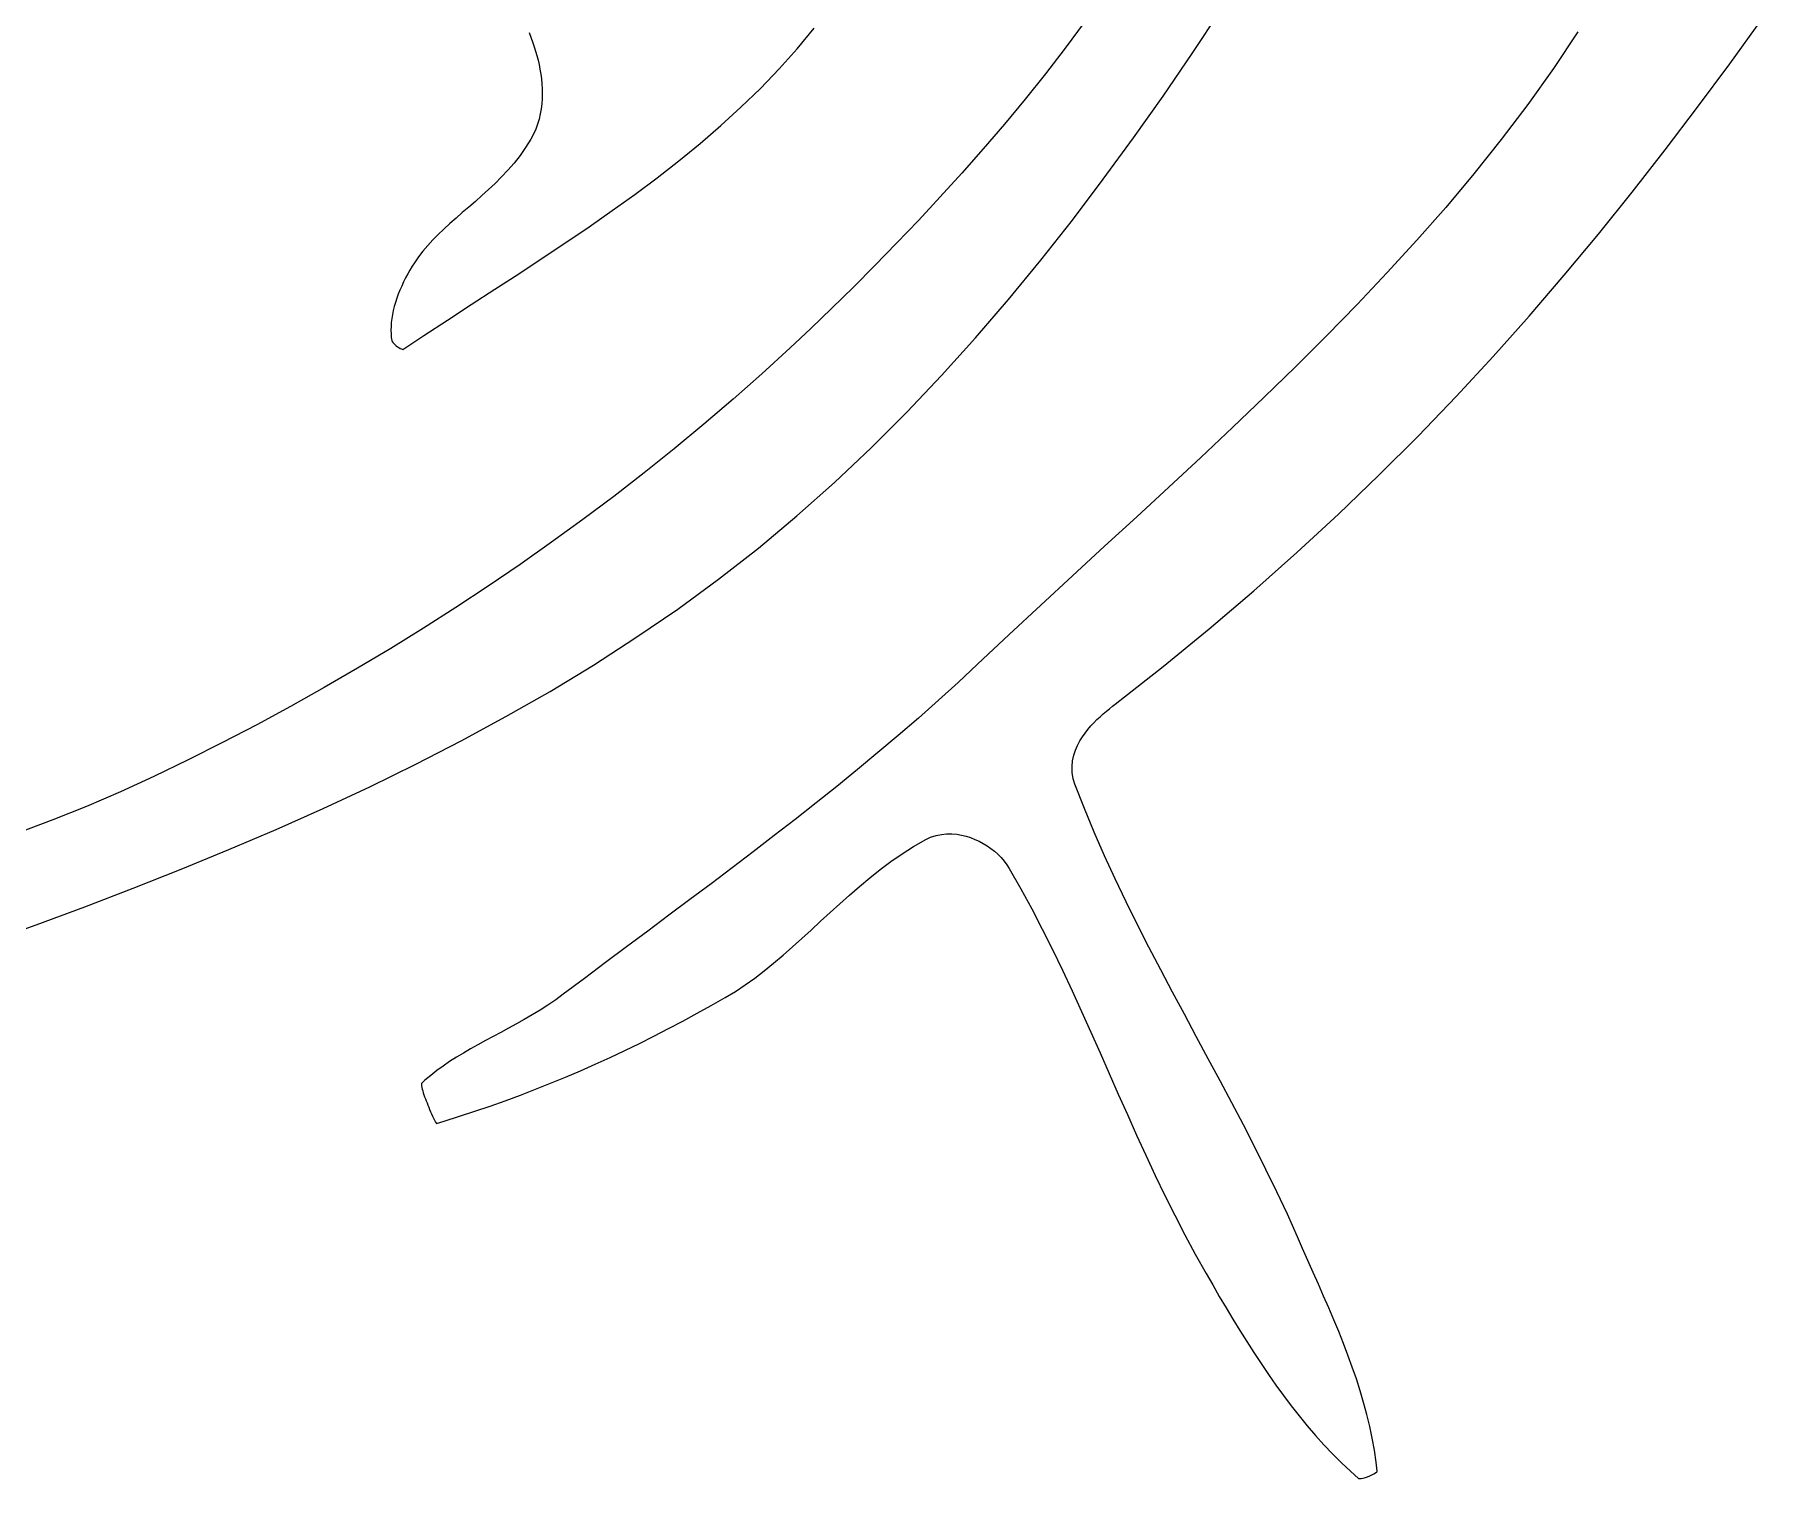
# Model space of a CAD drawing. Header units: inches. Extents: x -12 to 23, y -13.2 to 21.7.
# Drawn here: x 10.573 to 12.782, y 9.983 to 11.829 of the extents above; entities that cross this region are included whole.
import ezdxf

# ---------------------------------------------------------------- set-up
doc = ezdxf.new("R2010")
doc.units = ezdxf.units.IN
doc.header["$MEASUREMENT"] = 0
doc.layers.get('0').update_dxf_attribs({"lineweight": 0})

msp = doc.modelspace()

# ---------------------------------------------------------------- linework, layer by layer
at = {"color": 7, "linetype": 'Continuous', "lineweight": 0}
for p, q in [((11.916, 11.8442), (11.8916, 11.8114)), ((12.0539, 11.8045), (12.0904, 11.8592)), ((12.7416, 11.7916), (12.7821, 11.8478)), ((11.2058, 11.8317), (11.2106, 11.8185)), ((11.2106, 11.8185), (11.2125, 11.8132)), ((11.5486, 11.8105), (11.5704, 11.837)), ((12.5474, 11.8325), (12.516, 11.7856)), ((11.2125, 11.8132), (11.2142, 11.8077)), ((11.2142, 11.8077), (11.2158, 11.802)), ((11.2158, 11.802), (11.2173, 11.7963)), ((11.2173, 11.7963), (11.2186, 11.7905)), ((11.5257, 11.7849), (11.5486, 11.8105)), ((11.8916, 11.8114), (11.8663, 11.7789)), ((12.0168, 11.7503), (12.0539, 11.8045)), ((11.2186, 11.7905), (11.2198, 11.7845)), ((11.2198, 11.7845), (11.2208, 11.7784)), ((11.2208, 11.7784), (11.2216, 11.7723)), ((11.5018, 11.7601), (11.5257, 11.7849)), ((11.8663, 11.7789), (11.8404, 11.7465)), ((12.516, 11.7856), (12.4832, 11.7397)), ((12.7005, 11.7361), (12.7416, 11.7916)), ((11.2216, 11.7723), (11.2222, 11.7661)), ((11.2222, 11.7661), (11.2226, 11.7598)), ((11.2226, 11.7598), (11.2227, 11.7534)), ((11.2227, 11.7534), (11.2226, 11.747)), ((11.4769, 11.736), (11.5018, 11.7601)), ((11.2214, 11.734), (11.2202, 11.7274)), ((11.2221, 11.7405), (11.2214, 11.734)), ((11.2226, 11.747), (11.2221, 11.7405)), ((11.4512, 11.7126), (11.4769, 11.736)), ((11.8404, 11.7465), (11.8138, 11.7145)), ((11.9789, 11.6967), (12.0168, 11.7503)), ((12.4832, 11.7397), (12.4493, 11.6949)), ((12.659, 11.6814), (12.7005, 11.7361)), ((11.2144, 11.7078), (11.2115, 11.7014)), ((11.2168, 11.7143), (11.2144, 11.7078)), ((11.2187, 11.7209), (11.2168, 11.7143)), ((11.2202, 11.7274), (11.2187, 11.7209)), ((11.4247, 11.6898), (11.4512, 11.7126)), ((11.8138, 11.7145), (11.7868, 11.683)), ((11.2015, 11.6844), (11.1943, 11.6743)), ((11.2082, 11.6952), (11.2015, 11.6844)), ((11.2115, 11.7014), (11.2082, 11.6952)), ((11.3974, 11.6676), (11.4247, 11.6898)), ((11.9403, 11.6439), (11.9789, 11.6967)), ((12.4493, 11.6949), (12.4142, 11.651)), ((11.1868, 11.6647), (11.1789, 11.6556)), ((11.1943, 11.6743), (11.1868, 11.6647)), ((11.3695, 11.6459), (11.3974, 11.6676)), ((11.7868, 11.683), (11.7594, 11.6518)), ((12.6167, 11.6273), (12.659, 11.6814)), ((11.1708, 11.647), (11.1625, 11.6387)), ((11.1789, 11.6556), (11.1708, 11.647)), ((11.341, 11.6246), (11.3695, 11.6459)), ((11.7594, 11.6518), (11.7317, 11.6213)), ((11.9008, 11.5918), (11.9403, 11.6439)), ((12.4142, 11.651), (12.3782, 11.608)), ((11.1456, 11.6231), (11.1372, 11.6156)), ((11.1541, 11.6308), (11.1456, 11.6231)), ((11.1625, 11.6387), (11.1541, 11.6308)), ((11.3121, 11.6038), (11.341, 11.6246)), ((11.7317, 11.6213), (11.7039, 11.5913)), ((12.5737, 11.5739), (12.6167, 11.6273)), ((11.1205, 11.6012), (11.1125, 11.5942)), ((11.1288, 11.6084), (11.1205, 11.6012)), ((11.1372, 11.6156), (11.1288, 11.6084)), ((11.2826, 11.5832), (11.3121, 11.6038)), ((12.3782, 11.608), (12.3412, 11.5659)), ((11.097, 11.5802), (11.0897, 11.5733)), ((11.1046, 11.5872), (11.097, 11.5802)), ((11.1125, 11.5942), (11.1046, 11.5872)), ((11.2529, 11.563), (11.2826, 11.5832)), ((11.7039, 11.5913), (11.676, 11.562)), ((11.8604, 11.5406), (11.9008, 11.5918)), ((12.5298, 11.5211), (12.5737, 11.5739)), ((11.0702, 11.5521), (11.0646, 11.5448)), ((11.0763, 11.5592), (11.0702, 11.5521)), ((11.0828, 11.5663), (11.0763, 11.5592)), ((11.0897, 11.5733), (11.0828, 11.5663)), ((11.2228, 11.543), (11.2529, 11.563)), ((11.676, 11.562), (11.6483, 11.5335)), ((12.3412, 11.5659), (12.3035, 11.5245)), ((11.0564, 11.5327), (11.0535, 11.5278)), ((11.0593, 11.5372), (11.0564, 11.5327)), ((11.0646, 11.5448), (11.0593, 11.5372)), ((11.1926, 11.5231), (11.2228, 11.543)), ((11.6483, 11.5335), (11.6207, 11.5058)), ((11.8191, 11.4903), (11.8604, 11.5406)), ((11.0454, 11.5126), (11.043, 11.5074)), ((11.0479, 11.5178), (11.0454, 11.5126)), ((11.0506, 11.5228), (11.0479, 11.5178)), ((11.0535, 11.5278), (11.0506, 11.5228)), ((11.1622, 11.5034), (11.1926, 11.5231)), ((12.3035, 11.5245), (12.265, 11.4837)), ((12.4849, 11.4689), (12.5298, 11.5211)), ((11.035, 11.4865), (11.0335, 11.4812)), ((11.0367, 11.4917), (11.035, 11.4865)), ((11.0386, 11.497), (11.0367, 11.4917)), ((11.0407, 11.5022), (11.0386, 11.497)), ((11.043, 11.5074), (11.0407, 11.5022)), ((11.1318, 11.4836), (11.1622, 11.5034)), ((11.6207, 11.5058), (11.5933, 11.479)), ((11.7768, 11.4411), (11.8191, 11.4903)), ((11.0303, 11.4657), (11.0297, 11.4607)), ((11.0312, 11.4708), (11.0303, 11.4657)), ((11.0322, 11.476), (11.0312, 11.4708)), ((11.0335, 11.4812), (11.0322, 11.476)), ((11.0712, 11.444), (11.1015, 11.4639)), ((11.1015, 11.4639), (11.1318, 11.4836)), ((11.5933, 11.479), (11.5664, 11.4532)), ((12.265, 11.4837), (12.2259, 11.4437)), ((12.4388, 11.4173), (12.4849, 11.4689)), ((11.0293, 11.4557), (11.0292, 11.4509)), ((11.0292, 11.4509), (11.0293, 11.4461)), ((11.0297, 11.4607), (11.0293, 11.4557)), ((11.0293, 11.4461), (11.0297, 11.4415)), ((11.0297, 11.4415), (11.0302, 11.4376)), ((11.0445, 11.4263), (11.0712, 11.444)), ((11.5664, 11.4532), (11.54, 11.4284)), ((12.2259, 11.4437), (12.1863, 11.4041)), ((11.0302, 11.4376), (11.0304, 11.4371)), ((11.0304, 11.4371), (11.031, 11.4363)), ((11.031, 11.4363), (11.0318, 11.4351)), ((11.0318, 11.4351), (11.033, 11.4338)), ((11.033, 11.4338), (11.0344, 11.4324)), ((11.0344, 11.4324), (11.036, 11.4311)), ((11.036, 11.4311), (11.0377, 11.4298)), ((11.0377, 11.4298), (11.0395, 11.4286)), ((11.0395, 11.4286), (11.0412, 11.4277)), ((11.0412, 11.4277), (11.0428, 11.4269)), ((11.0428, 11.4269), (11.0443, 11.4264)), ((11.0443, 11.4264), (11.0445, 11.4263)), ((11.54, 11.4284), (11.5037, 11.3953)), ((11.7335, 11.393), (11.7768, 11.4411)), ((12.1863, 11.4041), (12.1462, 11.3651)), ((12.3915, 11.3662), (12.4388, 11.4173)), ((11.5037, 11.3953), (11.4668, 11.3628)), ((11.689, 11.3461), (11.7335, 11.393)), ((11.4668, 11.3628), (11.4294, 11.3308)), ((12.1462, 11.3651), (12.1057, 11.3264)), ((12.3429, 11.3156), (12.3915, 11.3662)), ((11.6434, 11.3005), (11.689, 11.3461)), ((11.4294, 11.3308), (11.3915, 11.2994)), ((12.1057, 11.3264), (12.065, 11.2881)), ((12.2929, 11.2655), (12.3429, 11.3156)), ((11.3915, 11.2994), (11.353, 11.2686)), ((11.5966, 11.2563), (11.6434, 11.3005)), ((12.065, 11.2881), (12.0241, 11.2501)), ((11.353, 11.2686), (11.3141, 11.2384)), ((12.2413, 11.2158), (12.2929, 11.2655)), ((11.5485, 11.2135), (11.5966, 11.2563)), ((12.0241, 11.2501), (11.983, 11.2123)), ((11.3141, 11.2384), (11.2746, 11.2088)), ((11.2746, 11.2088), (11.2347, 11.1798)), ((11.4991, 11.1723), (11.5485, 11.2135)), ((11.983, 11.2123), (11.942, 11.1746)), ((12.188, 11.1665), (12.2413, 11.2158)), ((11.2347, 11.1798), (11.1944, 11.1514)), ((11.4482, 11.1325), (11.4991, 11.1723)), ((11.942, 11.1746), (11.9011, 11.137)), ((12.1329, 11.1176), (12.188, 11.1665)), ((11.1944, 11.1514), (11.1536, 11.1236)), ((11.396, 11.0944), (11.4482, 11.1325)), ((11.9011, 11.137), (11.8603, 11.0994)), ((11.1536, 11.1236), (11.1124, 11.0964)), ((12.0759, 11.0691), (12.1329, 11.1176)), ((11.1124, 11.0964), (11.0708, 11.0698)), ((11.3426, 11.0578), (11.396, 11.0944)), ((11.8603, 11.0994), (11.8198, 11.0618)), ((11.0708, 11.0698), (11.0289, 11.0439)), ((12.017, 11.0209), (12.0759, 11.0691)), ((11.0289, 11.0439), (10.9865, 11.0186)), ((11.2882, 11.0227), (11.3426, 11.0578)), ((11.8198, 11.0618), (11.7795, 11.0239)), ((11.2327, 10.9891), (11.2882, 11.0227)), ((11.7795, 11.0239), (11.7546, 11.0006)), ((10.9865, 11.0186), (10.9439, 10.9939)), ((11.7546, 11.0006), (11.7294, 10.9777)), ((11.9557, 10.9729), (12.017, 11.0209)), ((10.9439, 10.9939), (10.9009, 10.9699)), ((11.1763, 10.9568), (11.2327, 10.9891)), ((11.7294, 10.9777), (11.7038, 10.955)), ((10.9009, 10.9699), (10.8575, 10.9465)), ((11.119, 10.9257), (11.1763, 10.9568)), ((11.9322, 10.953), (11.9362, 10.9567)), ((11.9362, 10.9567), (11.9402, 10.9603)), ((11.9402, 10.9603), (11.9442, 10.9637)), ((11.9442, 10.9637), (11.9482, 10.967)), ((11.9482, 10.967), (11.9521, 10.9701)), ((11.9521, 10.9701), (11.9557, 10.9729)), ((10.8575, 10.9465), (10.8139, 10.9238)), ((11.7038, 10.955), (11.6781, 10.9328)), ((11.9135, 10.9309), (11.917, 10.9358)), ((11.917, 10.9358), (11.9206, 10.9405)), ((11.9206, 10.9405), (11.9244, 10.9449)), ((11.9244, 10.9449), (11.9283, 10.949)), ((11.9283, 10.949), (11.9322, 10.953)), ((10.8139, 10.9238), (10.77, 10.9017)), ((11.0609, 10.8959), (11.119, 10.9257)), ((11.6781, 10.9328), (11.6521, 10.9108)), ((11.9026, 10.9074), (11.9047, 10.9139)), ((11.9047, 10.9139), (11.9073, 10.92)), ((11.9073, 10.92), (11.9102, 10.9257)), ((11.9102, 10.9257), (11.9135, 10.9309)), ((10.77, 10.9017), (10.7258, 10.8802)), ((11.002, 10.8671), (11.0609, 10.8959)), ((11.6259, 10.8891), (11.5995, 10.8677)), ((11.6521, 10.9108), (11.6259, 10.8891)), ((11.9004, 10.893), (11.9011, 10.9004)), ((11.9006, 10.8853), (11.9004, 10.893)), ((11.9011, 10.9004), (11.9026, 10.9074)), ((10.7258, 10.8802), (10.6832, 10.8606)), ((10.9425, 10.8394), (11.002, 10.8671)), ((11.5995, 10.8677), (11.573, 10.8465)), ((11.9019, 10.8775), (11.9006, 10.8853)), ((11.904, 10.8706), (11.9019, 10.8775)), ((11.9162, 10.8392), (11.904, 10.8706)), ((10.6832, 10.8606), (10.64, 10.8421)), ((11.573, 10.8465), (11.5463, 10.8255)), ((10.5966, 10.8247), (10.5527, 10.8083)), ((10.64, 10.8421), (10.5966, 10.8247)), ((10.8824, 10.8126), (10.9425, 10.8394)), ((11.5463, 10.8255), (11.5195, 10.8047)), ((11.9288, 10.8089), (11.9162, 10.8392)), ((10.8218, 10.7868), (10.8824, 10.8126)), ((11.5195, 10.8047), (11.4927, 10.7841)), ((11.7134, 10.7998), (11.7195, 10.8027)), ((11.7195, 10.8027), (11.7264, 10.8049)), ((11.7264, 10.8049), (11.7332, 10.8063)), ((11.7332, 10.8063), (11.7399, 10.807)), ((11.7399, 10.807), (11.7465, 10.807)), ((11.7465, 10.807), (11.7528, 10.8065)), ((11.7528, 10.8065), (11.7589, 10.8054)), ((11.7589, 10.8054), (11.7649, 10.804)), ((11.7649, 10.804), (11.7706, 10.8021)), ((11.7706, 10.8021), (11.7761, 10.7999)), ((11.9419, 10.779), (11.9288, 10.8089)), ((10.7607, 10.7617), (10.8218, 10.7868)), ((11.4927, 10.7841), (11.4657, 10.7636)), ((11.6687, 10.7715), (11.6829, 10.7813)), ((11.6829, 10.7813), (11.6977, 10.7907)), ((11.6977, 10.7907), (11.7134, 10.7998)), ((11.7761, 10.7999), (11.7815, 10.7975)), ((11.7815, 10.7975), (11.7867, 10.7947)), ((11.7867, 10.7947), (11.7916, 10.7916)), ((11.7916, 10.7916), (11.7964, 10.7883)), ((11.7964, 10.7883), (11.801, 10.7846)), ((11.801, 10.7846), (11.8054, 10.7808)), ((11.8054, 10.7808), (11.8095, 10.7766)), ((11.9555, 10.7493), (11.9419, 10.779)), ((10.6993, 10.7374), (10.7607, 10.7617)), ((11.4657, 10.7636), (11.4387, 10.7432)), ((11.6415, 10.7506), (11.6549, 10.7612)), ((11.6549, 10.7612), (11.6687, 10.7715)), ((11.8095, 10.7766), (11.8134, 10.7721)), ((11.8134, 10.7721), (11.8171, 10.7673)), ((11.8171, 10.7673), (11.8201, 10.7625)), ((11.8201, 10.7625), (11.8348, 10.7366)), ((10.6375, 10.7138), (10.6993, 10.7374)), ((11.4387, 10.7432), (11.4117, 10.723)), ((11.6157, 10.7287), (11.6285, 10.7397)), ((11.6285, 10.7397), (11.6415, 10.7506)), ((11.8348, 10.7366), (11.8488, 10.7109)), ((11.9696, 10.72), (11.9555, 10.7493)), ((10.5756, 10.6907), (10.6375, 10.7138)), ((11.4117, 10.723), (11.3846, 10.7028)), ((11.5908, 10.7063), (11.6032, 10.7175)), ((11.6032, 10.7175), (11.6157, 10.7287)), ((11.984, 10.6908), (11.9696, 10.72)), ((10.5135, 10.6681), (10.5756, 10.6907)), ((11.3846, 10.7028), (11.3576, 10.6826)), ((11.5666, 10.684), (11.5787, 10.6951)), ((11.5787, 10.6951), (11.5908, 10.7063)), ((11.8488, 10.7109), (11.8623, 10.685)), ((11.9987, 10.6619), (11.984, 10.6908)), ((11.3576, 10.6826), (11.3305, 10.6625)), ((11.5427, 10.6623), (11.5546, 10.673)), ((11.5546, 10.673), (11.5666, 10.684)), ((11.8623, 10.685), (11.8754, 10.6589)), ((11.3305, 10.6625), (11.3035, 10.6424)), ((11.5187, 10.6416), (11.5307, 10.6518)), ((11.5307, 10.6518), (11.5427, 10.6623)), ((11.8754, 10.6589), (11.888, 10.6326)), ((12.0137, 10.6332), (11.9987, 10.6619)), ((11.3035, 10.6424), (11.2766, 10.6222)), ((11.4945, 10.6225), (11.5066, 10.6319)), ((11.5066, 10.6319), (11.5187, 10.6416)), ((11.888, 10.6326), (11.9004, 10.6063)), ((12.0288, 10.6046), (12.0137, 10.6332)), ((11.2766, 10.6222), (11.2495, 10.6019)), ((11.4567, 10.5977), (11.4697, 10.6055)), ((11.4697, 10.6055), (11.4822, 10.6137)), ((11.4822, 10.6137), (11.4945, 10.6225)), ((11.9004, 10.6063), (11.9125, 10.5799)), ((12.044, 10.5762), (12.0288, 10.6046)), ((11.2199, 10.5817), (11.2098, 10.5756)), ((11.23, 10.5881), (11.2199, 10.5817)), ((11.2399, 10.5949), (11.23, 10.5881)), ((11.2495, 10.6019), (11.2399, 10.5949)), ((11.4207, 10.5775), (11.4389, 10.5875)), ((11.4389, 10.5875), (11.4567, 10.5977)), ((11.9125, 10.5799), (11.9244, 10.5535)), ((11.1796, 10.5585), (11.1697, 10.5531)), ((11.1897, 10.564), (11.1796, 10.5585)), ((11.1997, 10.5697), (11.1897, 10.564)), ((11.2098, 10.5756), (11.1997, 10.5697)), ((11.3655, 10.5484), (11.384, 10.5579)), ((11.384, 10.5579), (11.4024, 10.5676)), ((11.4024, 10.5676), (11.4207, 10.5775)), ((12.0593, 10.5478), (12.044, 10.5762)), ((11.1405, 10.5373), (11.1311, 10.5321)), ((11.1501, 10.5426), (11.1405, 10.5373)), ((11.1598, 10.5478), (11.1501, 10.5426)), ((11.1697, 10.5531), (11.1598, 10.5478)), ((11.3282, 10.53), (11.3469, 10.5391)), ((11.3469, 10.5391), (11.3655, 10.5484)), ((11.9244, 10.5535), (11.9362, 10.5271)), ((12.0746, 10.5195), (12.0593, 10.5478)), ((11.1043, 10.5158), (11.0959, 10.5101)), ((11.113, 10.5213), (11.1043, 10.5158)), ((11.1219, 10.5267), (11.113, 10.5213)), ((11.1311, 10.5321), (11.1219, 10.5267)), ((11.2905, 10.5126), (11.3094, 10.5212)), ((11.3094, 10.5212), (11.3282, 10.53)), ((11.9362, 10.5271), (11.9479, 10.5007)), ((12.0897, 10.4913), (12.0746, 10.5195)), ((11.0726, 10.4918), (11.0681, 10.4876)), ((11.0801, 10.4981), (11.0726, 10.4918)), ((11.0879, 10.5042), (11.0801, 10.4981)), ((11.0959, 10.5101), (11.0879, 10.5042)), ((11.2334, 10.488), (11.2525, 10.496)), ((11.2525, 10.496), (11.2716, 10.5041)), ((11.2716, 10.5041), (11.2905, 10.5126)), ((11.9479, 10.5007), (11.9595, 10.4743)), ((11.0681, 10.4876), (11.0682, 10.4864)), ((11.0682, 10.4864), (11.0684, 10.4847)), ((11.0684, 10.4847), (11.0688, 10.4828)), ((11.0688, 10.4828), (11.0693, 10.4806)), ((11.0693, 10.4806), (11.0699, 10.4783)), ((11.0699, 10.4783), (11.0706, 10.4759)), ((11.0706, 10.4759), (11.0714, 10.4734)), ((11.0714, 10.4734), (11.0723, 10.4708)), ((11.0723, 10.4708), (11.0733, 10.4681)), ((11.1755, 10.4657), (11.1948, 10.4729)), ((11.1948, 10.4729), (11.2141, 10.4804)), ((11.2141, 10.4804), (11.2334, 10.488)), ((11.9595, 10.4743), (11.9712, 10.4481)), ((12.1048, 10.463), (12.0897, 10.4913)), ((11.0733, 10.4681), (11.0743, 10.4655)), ((11.0743, 10.4655), (11.0754, 10.4629)), ((11.0754, 10.4629), (11.0764, 10.4602)), ((11.0764, 10.4602), (11.0776, 10.4574)), ((11.0776, 10.4574), (11.0787, 10.4546)), ((11.0787, 10.4546), (11.0799, 10.4517)), ((11.0799, 10.4517), (11.0812, 10.4489)), ((11.0812, 10.4489), (11.0824, 10.4461)), ((11.1169, 10.4458), (11.1365, 10.4522)), ((11.1365, 10.4522), (11.156, 10.4588)), ((11.156, 10.4588), (11.1755, 10.4657)), ((11.9712, 10.4481), (11.9829, 10.4219)), ((12.1196, 10.4347), (12.1048, 10.463)), ((11.0824, 10.4461), (11.0837, 10.4434)), ((11.0837, 10.4434), (11.085, 10.4409)), ((11.085, 10.4409), (11.0862, 10.4385)), ((11.0862, 10.4385), (11.0873, 10.4367)), ((11.0873, 10.4367), (11.0973, 10.4397)), ((11.0973, 10.4397), (11.1169, 10.4458)), ((12.1342, 10.4064), (12.1196, 10.4347)), ((11.9829, 10.4219), (11.9948, 10.396)), ((12.1484, 10.3779), (12.1342, 10.4064)), ((11.9948, 10.396), (12.0068, 10.3701)), ((12.0068, 10.3701), (12.0191, 10.3446)), ((12.1623, 10.3494), (12.1484, 10.3779)), ((12.0191, 10.3446), (12.0317, 10.3192)), ((12.1757, 10.3207), (12.1623, 10.3494)), ((12.0317, 10.3192), (12.0446, 10.2941)), ((12.1887, 10.2917), (12.1757, 10.3207)), ((12.0446, 10.2941), (12.0579, 10.2694)), ((12.1953, 10.2767), (12.1887, 10.2917)), ((12.202, 10.2614), (12.1953, 10.2767)), ((12.0579, 10.2694), (12.0717, 10.2448)), ((12.2088, 10.2463), (12.202, 10.2614)), ((12.0717, 10.2448), (12.0802, 10.2302)), ((12.0802, 10.2302), (12.0887, 10.2156)), ((12.2155, 10.2311), (12.2088, 10.2463)), ((12.2221, 10.2159), (12.2155, 10.2311)), ((12.0887, 10.2156), (12.0973, 10.201)), ((12.2287, 10.2008), (12.2221, 10.2159)), ((12.0973, 10.201), (12.1061, 10.1865)), ((12.1061, 10.1865), (12.1149, 10.1721)), ((12.2351, 10.1856), (12.2287, 10.2008)), ((12.2414, 10.1705), (12.2351, 10.1856)), ((12.1149, 10.1721), (12.1238, 10.1578)), ((12.2474, 10.1554), (12.2414, 10.1705)), ((12.1238, 10.1578), (12.1329, 10.1436)), ((12.1329, 10.1436), (12.1421, 10.1296)), ((12.2532, 10.1402), (12.2474, 10.1554)), ((12.2587, 10.1251), (12.2532, 10.1402)), ((12.1421, 10.1296), (12.1515, 10.1158)), ((12.264, 10.11), (12.2587, 10.1251)), ((12.1515, 10.1158), (12.1611, 10.1022)), ((12.1611, 10.1022), (12.1708, 10.0888)), ((12.2688, 10.0948), (12.264, 10.11)), ((12.2733, 10.0797), (12.2688, 10.0948)), ((12.1708, 10.0888), (12.1807, 10.0756)), ((12.1807, 10.0756), (12.1908, 10.0627)), ((12.2775, 10.0645), (12.2733, 10.0797)), ((12.1908, 10.0627), (12.2012, 10.0501)), ((12.2012, 10.0501), (12.2117, 10.0378)), ((12.2811, 10.0493), (12.2775, 10.0645)), ((12.2117, 10.0378), (12.2225, 10.0258)), ((12.2843, 10.0341), (12.2811, 10.0493)), ((12.2871, 10.0188), (12.2843, 10.0341)), ((12.2225, 10.0258), (12.2336, 10.0141)), ((12.2336, 10.0141), (12.2449, 10.0028)), ((12.2893, 10.0036), (12.2871, 10.0188)), ((12.2449, 10.0028), (12.2565, 9.9919)), ((12.2565, 9.9919), (12.2668, 9.9828)), ((12.2727, 9.9833), (12.2755, 9.9839)), ((12.2755, 9.9839), (12.2783, 9.9848)), ((12.2783, 9.9848), (12.2812, 9.9859)), ((12.2812, 9.9859), (12.2839, 9.9873)), ((12.2839, 9.9873), (12.2863, 9.9887)), ((12.2863, 9.9887), (12.2884, 9.9901)), ((12.2884, 9.9901), (12.29, 9.9914)), ((12.2905, 9.9919), (12.2893, 10.0036)), ((12.29, 9.9914), (12.2905, 9.9919)), ((12.2668, 9.9828), (12.2682, 9.9828)), ((12.2682, 9.9828), (12.2702, 9.9829)), ((12.2702, 9.9829), (12.2727, 9.9833))]:
    msp.add_line(p, q, dxfattribs=at)

doc.saveas('drawing.dxf')
